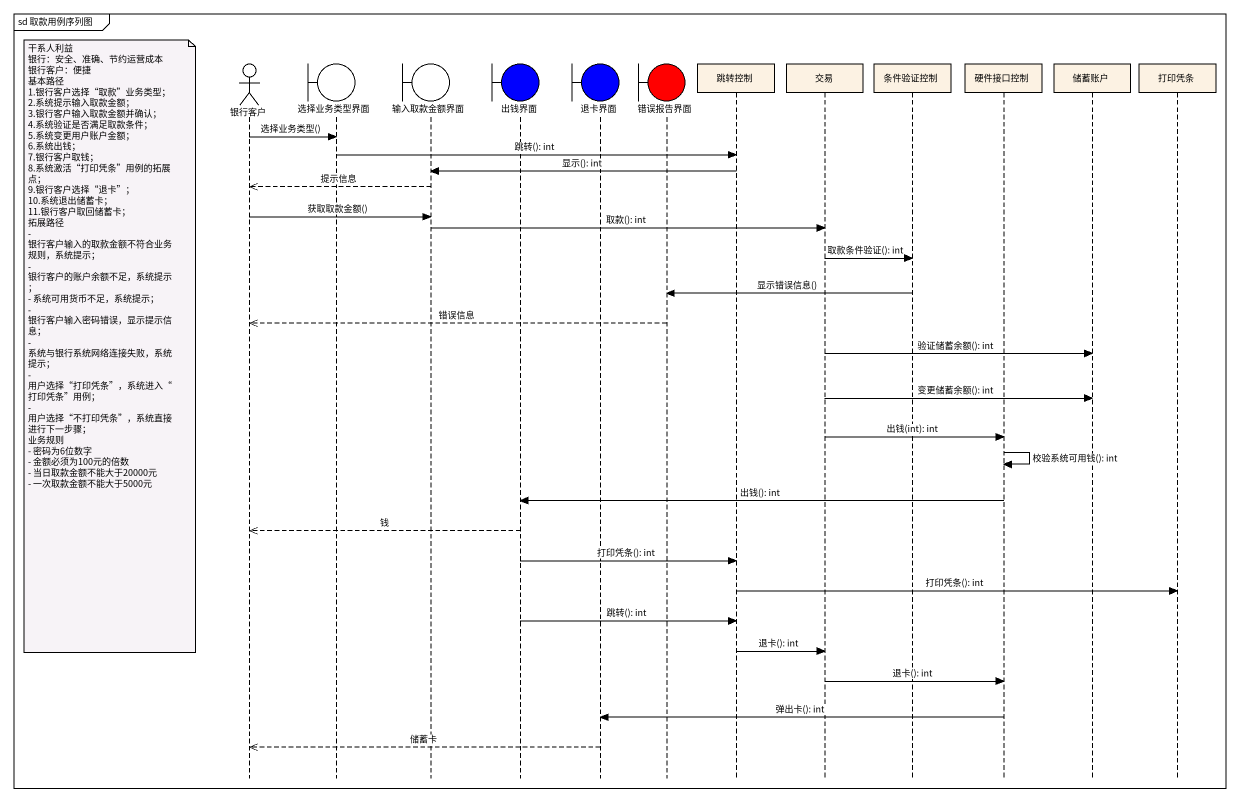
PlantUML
@startuml
mainframe sd 取款用例序列图
hide footbox
actor 银行客户
boundary 选择业务类型界面
boundary 输入取款金额界面
boundary 出钱界面 #0000FF
boundary 退卡界面 #0000FF
boundary 错误报告界面 #FF0000
participant 跳转控制
participant 交易
participant 条件验证控制
participant 硬件接口控制
participant 储蓄账户
participant 打印凭条

银行客户 -> 选择业务类型界面 : 选择业务类型()
选择业务类型界面 -> 跳转控制 : 跳转(): int
跳转控制 -> 输入取款金额界面 : 显示(): int
输入取款金额界面 -->> 银行客户 : 提示信息
银行客户 -> 输入取款金额界面 : 获取取款金额()
输入取款金额界面 -> 交易 : 取款(): int
交易 -> 条件验证控制 : 取款条件验证(): int
条件验证控制 -> 错误报告界面 : 显示错误信息()
错误报告界面 -->> 银行客户 : 错误信息
note left of 银行客户
  干系人利益
  银行：安全、准确、节约运营成本
  银行客户：便捷
  基本路径
  1.银行客户选择“取款”业务类型；
  2.系统提示输入取款金额；
  3.银行客户输入取款金额并确认；
  4.系统验证是否满足取款条件；
  5.系统变更用户账户金额；
  6.系统出钱；
  7.银行客户取钱；
  8.系统激活“打印凭条”用例的拓展点；
  9.银行客户选择“退卡”；
  10.系统退出储蓄卡；
  11.银行客户取回储蓄卡；
  拓展路径
  - 银行客户输入的取款金额不符合业务规则，系统提示；
  - 银行客户的账户余额不足，系统提示；
  - 系统可用货币不足，系统提示；
  - 银行客户输入密码错误，显示提示信息；
  - 系统与银行系统网络连接失败，系统提示；
  - 用户选择“打印凭条”，系统进入“打印凭条”用例；
  - 用户选择“不打印凭条”，系统直接进行下一步骤；
  业务规则
  - 密码为6位数字
  - 金额必须为100元的倍数
  - 当日取款金额不能大于20000元
  - 一次取款金额不能大于5000元
end note
交易 -> 储蓄账户 : 验证储蓄余额(): int
交易 -> 储蓄账户 : 变更储蓄余额(): int
交易 -> 硬件接口控制 : 出钱(int): int
硬件接口控制 -> 硬件接口控制 : 校验系统可用钱(): int
硬件接口控制 -> 出钱界面 : 出钱(): int
出钱界面 -->> 银行客户 : 钱
出钱界面 -> 跳转控制 : 打印凭条(): int
跳转控制 -> 打印凭条 : 打印凭条(): int
出钱界面 -> 跳转控制 : 跳转(): int
跳转控制 -> 交易 : 退卡(): int
交易 -> 硬件接口控制 : 退卡(): int
硬件接口控制 -> 退卡界面 : 弹出卡(): int
退卡界面 -->> 银行客户 : 储蓄卡
@enduml
